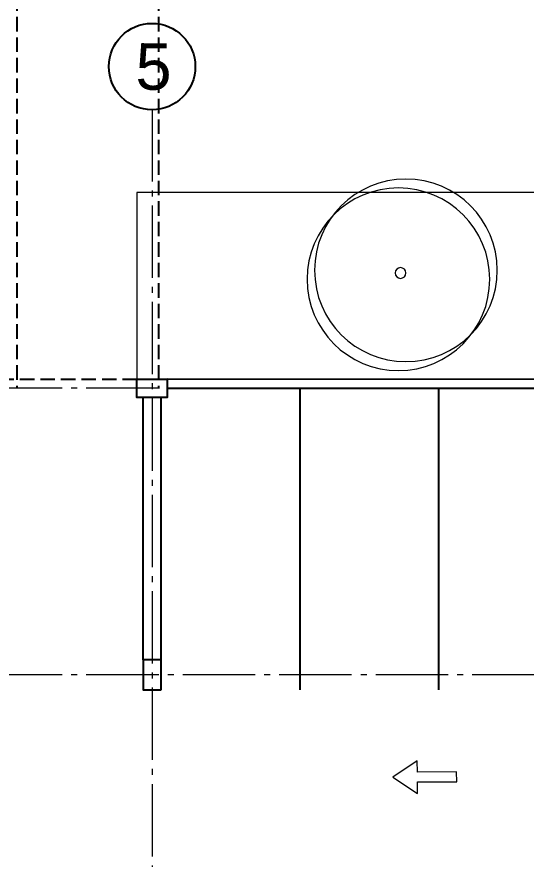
# Model space of a CAD drawing. Header units: metres. Extents: x 0 to 570, y -16 to 122.
# Drawn here: x 357.17 to 365.62, y 65.69 to 79.67 of the extents above; entities that cross this region are included whole.
import ezdxf

# ---------------------------------------------------------------- set-up
doc = ezdxf.new("R2010")
doc.units = ezdxf.units.M
doc.linetypes.add('ACAD_ISO02W100', pattern=[15, 12, -3])
doc.linetypes.add('ACAD_ISO04W100', pattern=[30, 24, -3, 0, -3])
for name, color, linetype, lineweight in [('ARQ- ARBOLES', 85, 'Continuous', 13), ('ARQ-ZONAS VERDES', 82, 'Continuous', 13), ('ejes estructurales', 252, 'ACAD_ISO04W100', 18), ('HATCH', 8, 'Continuous', 5)]:
    doc.layers.add(name, color=color, linetype=linetype, lineweight=lineweight)
for name, color, linetype in [('ARQ- COLUMNAS', 7, 'Continuous'), ('ARQ-MUROS MAMPOSTERIA', 7, 'Continuous'), ('ARQ-PROYECCIONES', 252, 'ACAD_ISO02W100'), ('ARQ-SUELO', 252, 'Continuous'), ('estructura ejes', 7, 'ACAD_ISO04W100')]:
    doc.layers.add(name, color=color, linetype=linetype)
doc.styles.get("Standard").update_dxf_attribs({"font": 'arial.ttf'})

# ---------------------------------------------------------------- blocks, each defined once
blk = doc.blocks.new('ARBOL')
at = {"layer": 'ARQ- ARBOLES'}
for centre, radius in [((128.732, 225.111), 1.515), ((128.856, 224.963), 1.515), ((128.821, 225.067), 0.0892)]:
    blk.add_circle(centre, radius, dxfattribs=at)

msp = doc.modelspace()

# ---------------------------------------------------------------- linework, layer by layer
at = {"layer": 'ARQ- COLUMNAS'}
for points in [[(359.166, 73.652), (359.666, 73.652), (359.666, 73.352), (359.166, 73.352), (359.166, 73.652)], [(359.566, 68.498), (359.566, 68.998), (359.266, 68.998), (359.266, 68.498), (359.566, 68.498)]]:
    msp.add_lwpolyline(points, dxfattribs=at)
at = {"layer": 'ARQ-MUROS MAMPOSTERIA'}
msp.add_lwpolyline([(359.666, 73.648), (359.666, 73.502), (366.366, 73.502), (366.366, 73.648), (359.666, 73.652)], dxfattribs=at)
at = {"layer": 'ARQ-PROYECCIONES', "ltscale": 0.02}
for points in [[(357.174, 90.545), (357.174, 73.498)], [(359.524, 90.545), (359.522, 73.498)], [(352.466, 73.652), (359.166, 73.652)]]:
    msp.add_lwpolyline(points, dxfattribs=at)
at = {"layer": 'ARQ-SUELO'}
for points in [[(361.866, 73.498), (361.866, 68.498)], [(364.166, 73.498), (364.166, 68.498)], [(359.266, 68.998), (359.266, 73.352)], [(359.566, 68.998), (359.566, 73.352)]]:
    msp.add_lwpolyline(points, dxfattribs=at)
at = {"layer": 'ARQ-ZONAS VERDES'}
msp.add_lwpolyline([(403.862, 76.75), (359.166, 76.75), (359.166, 73.652)], dxfattribs=at)
at = {"layer": 'ejes estructurales', "color": 252, "linetype": 'Continuous', "lineweight": 25}
msp.add_circle((359.416, 78.841), 0.717, dxfattribs=at)
at = {"layer": 'estructura ejes', "color": 252, "lineweight": 20, "ltscale": 0.05}
for p, q in [((359.416, 78.135), (359.416, 41.045)), ((401.126, 73.502), (330.466, 73.502)), ((401.126, 68.748), (330.466, 68.748))]:
    msp.add_line(p, q, dxfattribs=at)
at = {"layer": 'HATCH'}
msp.add_lwpolyline([(364.468, 66.972), (364.467, 67.135), (363.816, 67.132), (363.815, 67.321), (363.41, 67.048), (363.818, 66.779), (363.817, 66.969), (364.468, 66.972)], dxfattribs=at)

# ---------------------------------------------------------------- block references
at = {"layer": 'ARQ-ZONAS VERDES', "xscale": -1}
msp.add_blockref('ARBOL', (492.358, -149.651), dxfattribs=at)

# ---------------------------------------------------------------- texts
at = {"layer": 'ejes estructurales', "color": 252, "insert": (359.147, 79.231), "char_height": 0.771, "attachment_point": 1, "rotation": 359.3502}
msp.add_mtext_dynamic_manual_height_columns('5', width=1.6573, gutter_width=124.494, heights=[0], dxfattribs=at)

doc.saveas('drawing.dxf')
